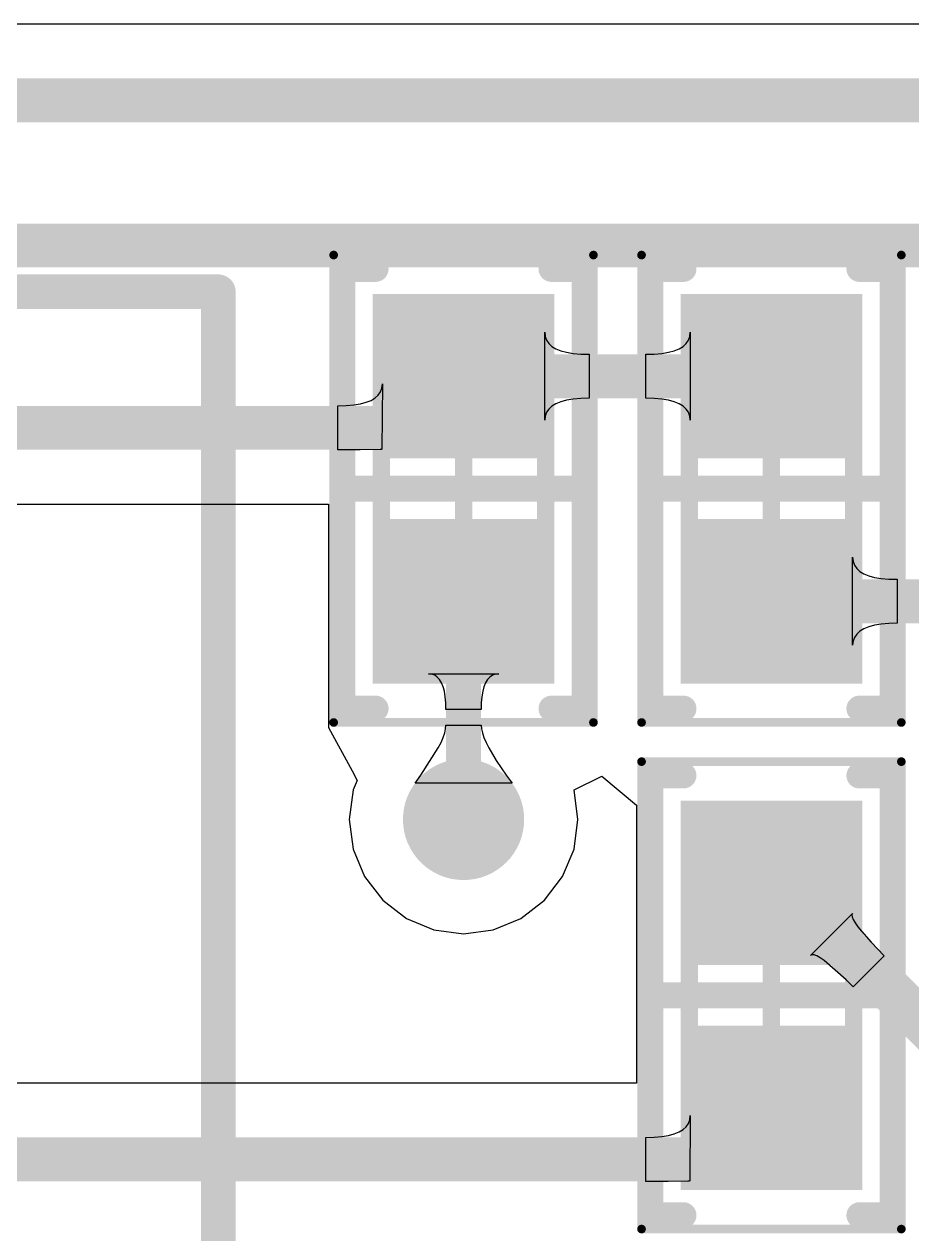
# Model space of a CAD drawing. Header units: inches. Extents: x -0.14 to 3.29, y -0.08 to 7.88.
# Drawn here: x 1.1468 to 1.3486, y 0.9969 to 1.2719 of the extents above; entities that cross this region are included whole.
import ezdxf

# ---------------------------------------------------------------- set-up
doc = ezdxf.new("R2010")
doc.units = ezdxf.units.IN
doc.header["$MEASUREMENT"] = 0
for name, color, linetype in [('Bottom Layer', 5, 'Continuous'), ('Top 3D Body', 56, 'Continuous'), ('Top Courtyard', 56, 'Continuous'), ('Top Layer', 1, 'Continuous'), ('Top Overlay', 2, 'Continuous'), ('Top Paste', 8, 'Continuous'), ('Top Solder', 216, 'Continuous'), ('Via Holes', 16, 'Continuous')]:
    doc.layers.add(name, color=color, linetype=linetype)

# ---------------------------------------------------------------- blocks, each defined once
blk = doc.blocks.new('RES_0603_1608_267')
at = {"layer": 'Top Layer'}
for points in [[(-0.04232, -0.0187), (-0.04232, 0.0187), (-0.00886, 0.0187), (-0.00886, -0.0187)], [(0.00886, -0.0187), (0.00886, 0.0187), (0.04232, 0.0187), (0.04232, -0.0187)]]:
    blk.add_hatch(color=1, dxfattribs=at).paths.add_polyline_path(points)
at = {"layer": 'Top Paste'}
for points in [[(-0.04232, -0.0187), (-0.04232, 0.0187), (-0.00886, 0.0187), (-0.00886, -0.0187)], [(0.00886, -0.0187), (0.00886, 0.0187), (0.04232, 0.0187), (0.04232, -0.0187)]]:
    blk.add_hatch(color=8, dxfattribs=at).paths.add_polyline_path(points)
at = {"layer": 'Top Solder'}
for points in [[(-0.04429, -0.02067), (-0.04429, 0.02067), (-0.00689, 0.02067), (-0.00689, -0.02067)], [(0.00689, -0.02067), (0.00689, 0.02067), (0.04429, 0.02067), (0.04429, -0.02067)]]:
    blk.add_hatch(color=216, dxfattribs=at).paths.add_polyline_path(points)
at = {"layer": 'Top 3D Body'}
for points in [[(-0.03445, 0.0187, 0.00394, 0.00394, 0), (-0.03445, -0.0187, 0.00394, 0.00394, 0)], [(-0.03445, 0.0187, 0.00394, 0.00394, 0), (0.03445, 0.0187, 0.00394, 0.00394, 0)], [(0.03445, 0.0187, 0.00394, 0.00394, 0), (0.03445, -0.0187, 0.00394, 0.00394, 0)], [(-0.03445, -0.0187, 0.00394, 0.00394, 0), (0.03445, -0.0187, 0.00394, 0.00394, 0)]]:
    blk.add_lwpolyline(points, format="xyseb", dxfattribs=at)
for points in [[(-0.03543, 0.0187, 0.00197, 0.00197, 1), (-0.03347, 0.0187, 0.00197, 0.00197, 1)], [(-0.03543, 0.0187, 0.00197, 0.00197, 1), (-0.03347, 0.0187, 0.00197, 0.00197, 1)], [(0.03346, 0.0187, 0.00197, 0.00197, 1), (0.03543, 0.0187, 0.00197, 0.00197, 1)], [(0.03346, 0.0187, 0.00197, 0.00197, 1), (0.03543, 0.0187, 0.00197, 0.00197, 1)], [(-0.03543, -0.0187, 0.00197, 0.00197, 1), (-0.03347, -0.0187, 0.00197, 0.00197, 1)], [(-0.03543, -0.0187, 0.00197, 0.00197, 1), (-0.03347, -0.0187, 0.00197, 0.00197, 1)], [(0.03346, -0.0187, 0.00197, 0.00197, 1), (0.03543, -0.0187, 0.00197, 0.00197, 1)], [(0.03346, -0.0187, 0.00197, 0.00197, 1), (0.03543, -0.0187, 0.00197, 0.00197, 1)]]:
    blk.add_lwpolyline(points, format="xyseb", close=True, dxfattribs=at)
at = {"layer": 'Top Courtyard'}
for points in [[(-0.05315, 0.02953, 0.00197, 0.00197, 0), (-0.05315, -0.02953, 0.00197, 0.00197, 0)], [(-0.05315, 0.02953, 0.00197, 0.00197, 0), (0.05315, 0.02953, 0.00197, 0.00197, 0)], [(0.05315, 0.02953, 0.00197, 0.00197, 0), (0.05315, -0.02953, 0.00197, 0.00197, 0)], [(0, 0.0187, 0.00394, 0.00394, 0), (0, -0.0187, 0.00394, 0.00394, 0)], [(-0.0187, 0, 0.00394, 0.00394, 0), (0.0187, 0, 0.00394, 0.00394, 0)], [(-0.05315, -0.02953, 0.00197, 0.00197, 0), (0.05315, -0.02953, 0.00197, 0.00197, 0)]]:
    blk.add_lwpolyline(points, format="xyseb", dxfattribs=at)
for points in [[(-0.05364, 0.02953, 0.000984, 0.000984, 1), (-0.05266, 0.02953, 0.000984, 0.000984, 1)], [(-0.05364, 0.02953, 0.000984, 0.000984, 1), (-0.05266, 0.02953, 0.000984, 0.000984, 1)], [(0.05266, 0.02953, 0.000984, 0.000984, 1), (0.05364, 0.02953, 0.000984, 0.000984, 1)], [(0.05266, 0.02953, 0.000984, 0.000984, 1), (0.05364, 0.02953, 0.000984, 0.000984, 1)], [(-0.00099, 0.0187, 0.00197, 0.00197, 1), (0.00098, 0.0187, 0.00197, 0.00197, 1)], [(-0.01969, 0, 0.00197, 0.00197, 1), (-0.01772, 0, 0.00197, 0.00197, 1)], [(0.01772, 0, 0.00197, 0.00197, 1), (0.01968, 0, 0.00197, 0.00197, 1)], [(-0.00099, -0.0187, 0.00197, 0.00197, 1), (0.00098, -0.0187, 0.00197, 0.00197, 1)], [(-0.05364, -0.02953, 0.000984, 0.000984, 1), (-0.05266, -0.02953, 0.000984, 0.000984, 1)], [(-0.05364, -0.02953, 0.000984, 0.000984, 1), (-0.05266, -0.02953, 0.000984, 0.000984, 1)], [(0.05266, -0.02953, 0.000984, 0.000984, 1), (0.05364, -0.02953, 0.000984, 0.000984, 1)], [(0.05266, -0.02953, 0.000984, 0.000984, 1), (0.05364, -0.02953, 0.000984, 0.000984, 1)]]:
    blk.add_lwpolyline(points, format="xyseb", close=True, dxfattribs=at)
at = {"layer": 'Top Overlay'}
for points in [[(-0.05, 0.02756, 0.00591, 0.00591, 0), (-0.05, 0.02, 0.00591, 0.00591, 0)], [(-0.05, 0.02756, 0.00591, 0.00591, 0), (0.05, 0.02756, 0.00591, 0.00591, 0)], [(0, 0.02756, 0.00591, 0.00591, 0), (0, -0.02756, 0.00591, 0.00591, 0)], [(0.05, 0.02756, 0.00591, 0.00591, 0), (0.05, 0.02, 0.00591, 0.00591, 0)], [(-0.05, -0.02, 0.00591, 0.00591, 0), (-0.05, -0.02756, 0.00591, 0.00591, 0)], [(0.05, -0.02, 0.00591, 0.00591, 0), (0.05, -0.02756, 0.00591, 0.00591, 0)], [(-0.05, -0.02756, 0.00591, 0.00591, 0), (0.05, -0.02756, 0.00591, 0.00591, 0)]]:
    blk.add_lwpolyline(points, format="xyseb", dxfattribs=at)
for points in [[(-0.05148, 0.02756, 0.00295, 0.00295, 1), (-0.04852, 0.02756, 0.00295, 0.00295, 1)], [(-0.05148, 0.02756, 0.00295, 0.00295, 1), (-0.04852, 0.02756, 0.00295, 0.00295, 1)], [(-0.00148, 0.02756, 0.00295, 0.00295, 1), (0.00147, 0.02756, 0.00295, 0.00295, 1)], [(0.04852, 0.02756, 0.00295, 0.00295, 1), (0.05147, 0.02756, 0.00295, 0.00295, 1)], [(0.04852, 0.02756, 0.00295, 0.00295, 1), (0.05147, 0.02756, 0.00295, 0.00295, 1)], [(-0.05148, 0.02, 0.00295, 0.00295, 1), (-0.04852, 0.02, 0.00295, 0.00295, 1)], [(0.04852, 0.02, 0.00295, 0.00295, 1), (0.05147, 0.02, 0.00295, 0.00295, 1)], [(-0.05148, -0.02, 0.00295, 0.00295, 1), (-0.04852, -0.02, 0.00295, 0.00295, 1)], [(0.04852, -0.02, 0.00295, 0.00295, 1), (0.05147, -0.02, 0.00295, 0.00295, 1)], [(-0.05148, -0.02756, 0.00295, 0.00295, 1), (-0.04852, -0.02756, 0.00295, 0.00295, 1)], [(-0.05148, -0.02756, 0.00295, 0.00295, 1), (-0.04852, -0.02756, 0.00295, 0.00295, 1)], [(-0.00148, -0.02756, 0.00295, 0.00295, 1), (0.00147, -0.02756, 0.00295, 0.00295, 1)], [(0.04852, -0.02756, 0.00295, 0.00295, 1), (0.05147, -0.02756, 0.00295, 0.00295, 1)], [(0.04852, -0.02756, 0.00295, 0.00295, 1), (0.05147, -0.02756, 0.00295, 0.00295, 1)]]:
    blk.add_lwpolyline(points, format="xyseb", close=True, dxfattribs=at)
blk = doc.blocks.new('RES_0603_1608_273')
at = {"layer": 'Top Layer'}
for points in [[(-0.04232, -0.0187), (-0.04232, 0.0187), (-0.00886, 0.0187), (-0.00886, -0.0187)], [(0.00886, -0.0187), (0.00886, 0.0187), (0.04232, 0.0187), (0.04232, -0.0187)]]:
    blk.add_hatch(color=1, dxfattribs=at).paths.add_polyline_path(points)
at = {"layer": 'Top Paste'}
for points in [[(-0.04232, -0.0187), (-0.04232, 0.0187), (-0.00886, 0.0187), (-0.00886, -0.0187)], [(0.00886, -0.0187), (0.00886, 0.0187), (0.04232, 0.0187), (0.04232, -0.0187)]]:
    blk.add_hatch(color=8, dxfattribs=at).paths.add_polyline_path(points)
at = {"layer": 'Top Solder'}
for points in [[(-0.04429, -0.02067), (-0.04429, 0.02067), (-0.00689, 0.02067), (-0.00689, -0.02067)], [(0.00689, -0.02067), (0.00689, 0.02067), (0.04429, 0.02067), (0.04429, -0.02067)]]:
    blk.add_hatch(color=216, dxfattribs=at).paths.add_polyline_path(points)
at = {"layer": 'Top 3D Body'}
for points in [[(-0.03445, 0.0187, 0.00394, 0.00394, 0), (-0.03445, -0.0187, 0.00394, 0.00394, 0)], [(-0.03445, 0.0187, 0.00394, 0.00394, 0), (0.03445, 0.0187, 0.00394, 0.00394, 0)], [(0.03445, 0.0187, 0.00394, 0.00394, 0), (0.03445, -0.0187, 0.00394, 0.00394, 0)], [(-0.03445, -0.0187, 0.00394, 0.00394, 0), (0.03445, -0.0187, 0.00394, 0.00394, 0)]]:
    blk.add_lwpolyline(points, format="xyseb", dxfattribs=at)
for points in [[(-0.03543, 0.0187, 0.00197, 0.00197, 1), (-0.03347, 0.0187, 0.00197, 0.00197, 1)], [(-0.03543, 0.0187, 0.00197, 0.00197, 1), (-0.03347, 0.0187, 0.00197, 0.00197, 1)], [(0.03346, 0.0187, 0.00197, 0.00197, 1), (0.03543, 0.0187, 0.00197, 0.00197, 1)], [(0.03346, 0.0187, 0.00197, 0.00197, 1), (0.03543, 0.0187, 0.00197, 0.00197, 1)], [(-0.03543, -0.0187, 0.00197, 0.00197, 1), (-0.03347, -0.0187, 0.00197, 0.00197, 1)], [(-0.03543, -0.0187, 0.00197, 0.00197, 1), (-0.03347, -0.0187, 0.00197, 0.00197, 1)], [(0.03346, -0.0187, 0.00197, 0.00197, 1), (0.03543, -0.0187, 0.00197, 0.00197, 1)], [(0.03346, -0.0187, 0.00197, 0.00197, 1), (0.03543, -0.0187, 0.00197, 0.00197, 1)]]:
    blk.add_lwpolyline(points, format="xyseb", close=True, dxfattribs=at)
at = {"layer": 'Top Courtyard'}
for points in [[(-0.05315, 0.02953, 0.00197, 0.00197, 0), (-0.05315, -0.02953, 0.00197, 0.00197, 0)], [(-0.05315, 0.02953, 0.00197, 0.00197, 0), (0.05315, 0.02953, 0.00197, 0.00197, 0)], [(0.05315, 0.02953, 0.00197, 0.00197, 0), (0.05315, -0.02953, 0.00197, 0.00197, 0)], [(0, 0.0187, 0.00394, 0.00394, 0), (0, -0.0187, 0.00394, 0.00394, 0)], [(-0.0187, 0, 0.00394, 0.00394, 0), (0.0187, 0, 0.00394, 0.00394, 0)], [(-0.05315, -0.02953, 0.00197, 0.00197, 0), (0.05315, -0.02953, 0.00197, 0.00197, 0)]]:
    blk.add_lwpolyline(points, format="xyseb", dxfattribs=at)
for points in [[(-0.05364, 0.02953, 0.000984, 0.000984, 1), (-0.05266, 0.02953, 0.000984, 0.000984, 1)], [(-0.05364, 0.02953, 0.000984, 0.000984, 1), (-0.05266, 0.02953, 0.000984, 0.000984, 1)], [(0.05266, 0.02953, 0.000984, 0.000984, 1), (0.05364, 0.02953, 0.000984, 0.000984, 1)], [(0.05266, 0.02953, 0.000984, 0.000984, 1), (0.05364, 0.02953, 0.000984, 0.000984, 1)], [(-0.00099, 0.0187, 0.00197, 0.00197, 1), (0.00098, 0.0187, 0.00197, 0.00197, 1)], [(-0.01969, 0, 0.00197, 0.00197, 1), (-0.01772, 0, 0.00197, 0.00197, 1)], [(0.01772, 0, 0.00197, 0.00197, 1), (0.01968, 0, 0.00197, 0.00197, 1)], [(-0.00099, -0.0187, 0.00197, 0.00197, 1), (0.00098, -0.0187, 0.00197, 0.00197, 1)], [(-0.05364, -0.02953, 0.000984, 0.000984, 1), (-0.05266, -0.02953, 0.000984, 0.000984, 1)], [(-0.05364, -0.02953, 0.000984, 0.000984, 1), (-0.05266, -0.02953, 0.000984, 0.000984, 1)], [(0.05266, -0.02953, 0.000984, 0.000984, 1), (0.05364, -0.02953, 0.000984, 0.000984, 1)], [(0.05266, -0.02953, 0.000984, 0.000984, 1), (0.05364, -0.02953, 0.000984, 0.000984, 1)]]:
    blk.add_lwpolyline(points, format="xyseb", close=True, dxfattribs=at)
at = {"layer": 'Top Overlay'}
for points in [[(-0.05, 0.02756, 0.00591, 0.00591, 0), (-0.05, 0.02, 0.00591, 0.00591, 0)], [(-0.05, 0.02756, 0.00591, 0.00591, 0), (0.05, 0.02756, 0.00591, 0.00591, 0)], [(0, 0.02756, 0.00591, 0.00591, 0), (0, -0.02756, 0.00591, 0.00591, 0)], [(0.05, 0.02756, 0.00591, 0.00591, 0), (0.05, 0.02, 0.00591, 0.00591, 0)], [(-0.05, -0.02, 0.00591, 0.00591, 0), (-0.05, -0.02756, 0.00591, 0.00591, 0)], [(0.05, -0.02, 0.00591, 0.00591, 0), (0.05, -0.02756, 0.00591, 0.00591, 0)], [(-0.05, -0.02756, 0.00591, 0.00591, 0), (0.05, -0.02756, 0.00591, 0.00591, 0)]]:
    blk.add_lwpolyline(points, format="xyseb", dxfattribs=at)
for points in [[(-0.05148, 0.02756, 0.00295, 0.00295, 1), (-0.04852, 0.02756, 0.00295, 0.00295, 1)], [(-0.05148, 0.02756, 0.00295, 0.00295, 1), (-0.04852, 0.02756, 0.00295, 0.00295, 1)], [(-0.00148, 0.02756, 0.00295, 0.00295, 1), (0.00147, 0.02756, 0.00295, 0.00295, 1)], [(0.04852, 0.02756, 0.00295, 0.00295, 1), (0.05147, 0.02756, 0.00295, 0.00295, 1)], [(0.04852, 0.02756, 0.00295, 0.00295, 1), (0.05147, 0.02756, 0.00295, 0.00295, 1)], [(-0.05148, 0.02, 0.00295, 0.00295, 1), (-0.04852, 0.02, 0.00295, 0.00295, 1)], [(0.04852, 0.02, 0.00295, 0.00295, 1), (0.05147, 0.02, 0.00295, 0.00295, 1)], [(-0.05148, -0.02, 0.00295, 0.00295, 1), (-0.04852, -0.02, 0.00295, 0.00295, 1)], [(0.04852, -0.02, 0.00295, 0.00295, 1), (0.05147, -0.02, 0.00295, 0.00295, 1)], [(-0.05148, -0.02756, 0.00295, 0.00295, 1), (-0.04852, -0.02756, 0.00295, 0.00295, 1)], [(-0.05148, -0.02756, 0.00295, 0.00295, 1), (-0.04852, -0.02756, 0.00295, 0.00295, 1)], [(-0.00148, -0.02756, 0.00295, 0.00295, 1), (0.00147, -0.02756, 0.00295, 0.00295, 1)], [(0.04852, -0.02756, 0.00295, 0.00295, 1), (0.05147, -0.02756, 0.00295, 0.00295, 1)], [(0.04852, -0.02756, 0.00295, 0.00295, 1), (0.05147, -0.02756, 0.00295, 0.00295, 1)]]:
    blk.add_lwpolyline(points, format="xyseb", close=True, dxfattribs=at)
blk = doc.blocks.new('2EF88547_EDEF_4A49_A522_C215618D4BC7_281')
at = {"layer": 'Top Overlay'}
for points in [[(-0.23622, 0.20669, 0.00787, 0.00787, 0), (-0.23622, -0.00984, 0.00787, 0.00787, 0)], [(-0.15748, -0.00984, 0.00787, 0.00787, 0), (-0.23622, -0.00984, 0.00787, 0.00787, 0)]]:
    blk.add_lwpolyline(points, format="xyseb", dxfattribs=at)
for points in [[(-0.23819, 0.20669, 0.00394, 0.00394, 1), (-0.23425, 0.20669, 0.00394, 0.00394, 1)], [(-0.23819, -0.00984, 0.00394, 0.00394, 1), (-0.23425, -0.00984, 0.00394, 0.00394, 1)], [(-0.23819, -0.00984, 0.00394, 0.00394, 1), (-0.23425, -0.00984, 0.00394, 0.00394, 1)]]:
    blk.add_lwpolyline(points, format="xyseb", close=True, dxfattribs=at)
blk = doc.blocks.new('RES_0603_1608_285')
at = {"layer": 'Top Layer'}
for points in [[(-0.04232, -0.0187), (-0.04232, 0.0187), (-0.00886, 0.0187), (-0.00886, -0.0187)], [(0.00886, -0.0187), (0.00886, 0.0187), (0.04232, 0.0187), (0.04232, -0.0187)]]:
    blk.add_hatch(color=1, dxfattribs=at).paths.add_polyline_path(points)
at = {"layer": 'Top Paste'}
for points in [[(-0.04232, -0.0187), (-0.04232, 0.0187), (-0.00886, 0.0187), (-0.00886, -0.0187)], [(0.00886, -0.0187), (0.00886, 0.0187), (0.04232, 0.0187), (0.04232, -0.0187)]]:
    blk.add_hatch(color=8, dxfattribs=at).paths.add_polyline_path(points)
at = {"layer": 'Top Solder'}
for points in [[(-0.04429, -0.02067), (-0.04429, 0.02067), (-0.00689, 0.02067), (-0.00689, -0.02067)], [(0.00689, -0.02067), (0.00689, 0.02067), (0.04429, 0.02067), (0.04429, -0.02067)]]:
    blk.add_hatch(color=216, dxfattribs=at).paths.add_polyline_path(points)
at = {"layer": 'Top 3D Body'}
for points in [[(-0.03445, 0.0187, 0.00394, 0.00394, 0), (-0.03445, -0.0187, 0.00394, 0.00394, 0)], [(-0.03445, 0.0187, 0.00394, 0.00394, 0), (0.03445, 0.0187, 0.00394, 0.00394, 0)], [(0.03445, 0.0187, 0.00394, 0.00394, 0), (0.03445, -0.0187, 0.00394, 0.00394, 0)], [(-0.03445, -0.0187, 0.00394, 0.00394, 0), (0.03445, -0.0187, 0.00394, 0.00394, 0)]]:
    blk.add_lwpolyline(points, format="xyseb", dxfattribs=at)
for points in [[(-0.03543, 0.0187, 0.00197, 0.00197, 1), (-0.03347, 0.0187, 0.00197, 0.00197, 1)], [(-0.03543, 0.0187, 0.00197, 0.00197, 1), (-0.03347, 0.0187, 0.00197, 0.00197, 1)], [(0.03346, 0.0187, 0.00197, 0.00197, 1), (0.03543, 0.0187, 0.00197, 0.00197, 1)], [(0.03346, 0.0187, 0.00197, 0.00197, 1), (0.03543, 0.0187, 0.00197, 0.00197, 1)], [(-0.03543, -0.0187, 0.00197, 0.00197, 1), (-0.03347, -0.0187, 0.00197, 0.00197, 1)], [(-0.03543, -0.0187, 0.00197, 0.00197, 1), (-0.03347, -0.0187, 0.00197, 0.00197, 1)], [(0.03346, -0.0187, 0.00197, 0.00197, 1), (0.03543, -0.0187, 0.00197, 0.00197, 1)], [(0.03346, -0.0187, 0.00197, 0.00197, 1), (0.03543, -0.0187, 0.00197, 0.00197, 1)]]:
    blk.add_lwpolyline(points, format="xyseb", close=True, dxfattribs=at)
at = {"layer": 'Top Courtyard'}
for points in [[(-0.05315, 0.02953, 0.00197, 0.00197, 0), (-0.05315, -0.02953, 0.00197, 0.00197, 0)], [(-0.05315, 0.02953, 0.00197, 0.00197, 0), (0.05315, 0.02953, 0.00197, 0.00197, 0)], [(0.05315, 0.02953, 0.00197, 0.00197, 0), (0.05315, -0.02953, 0.00197, 0.00197, 0)], [(0, 0.0187, 0.00394, 0.00394, 0), (0, -0.0187, 0.00394, 0.00394, 0)], [(-0.0187, 0, 0.00394, 0.00394, 0), (0.0187, 0, 0.00394, 0.00394, 0)], [(-0.05315, -0.02953, 0.00197, 0.00197, 0), (0.05315, -0.02953, 0.00197, 0.00197, 0)]]:
    blk.add_lwpolyline(points, format="xyseb", dxfattribs=at)
for points in [[(-0.05364, 0.02953, 0.000984, 0.000984, 1), (-0.05266, 0.02953, 0.000984, 0.000984, 1)], [(-0.05364, 0.02953, 0.000984, 0.000984, 1), (-0.05266, 0.02953, 0.000984, 0.000984, 1)], [(0.05266, 0.02953, 0.000984, 0.000984, 1), (0.05364, 0.02953, 0.000984, 0.000984, 1)], [(0.05266, 0.02953, 0.000984, 0.000984, 1), (0.05364, 0.02953, 0.000984, 0.000984, 1)], [(-0.00099, 0.0187, 0.00197, 0.00197, 1), (0.00098, 0.0187, 0.00197, 0.00197, 1)], [(-0.01969, 0, 0.00197, 0.00197, 1), (-0.01772, 0, 0.00197, 0.00197, 1)], [(0.01772, 0, 0.00197, 0.00197, 1), (0.01968, 0, 0.00197, 0.00197, 1)], [(-0.00099, -0.0187, 0.00197, 0.00197, 1), (0.00098, -0.0187, 0.00197, 0.00197, 1)], [(-0.05364, -0.02953, 0.000984, 0.000984, 1), (-0.05266, -0.02953, 0.000984, 0.000984, 1)], [(-0.05364, -0.02953, 0.000984, 0.000984, 1), (-0.05266, -0.02953, 0.000984, 0.000984, 1)], [(0.05266, -0.02953, 0.000984, 0.000984, 1), (0.05364, -0.02953, 0.000984, 0.000984, 1)], [(0.05266, -0.02953, 0.000984, 0.000984, 1), (0.05364, -0.02953, 0.000984, 0.000984, 1)]]:
    blk.add_lwpolyline(points, format="xyseb", close=True, dxfattribs=at)
at = {"layer": 'Top Overlay'}
for points in [[(-0.05, 0.02756, 0.00591, 0.00591, 0), (-0.05, 0.02, 0.00591, 0.00591, 0)], [(-0.05, 0.02756, 0.00591, 0.00591, 0), (0.05, 0.02756, 0.00591, 0.00591, 0)], [(0, 0.02756, 0.00591, 0.00591, 0), (0, -0.02756, 0.00591, 0.00591, 0)], [(0.05, 0.02756, 0.00591, 0.00591, 0), (0.05, 0.02, 0.00591, 0.00591, 0)], [(-0.05, -0.02, 0.00591, 0.00591, 0), (-0.05, -0.02756, 0.00591, 0.00591, 0)], [(0.05, -0.02, 0.00591, 0.00591, 0), (0.05, -0.02756, 0.00591, 0.00591, 0)], [(-0.05, -0.02756, 0.00591, 0.00591, 0), (0.05, -0.02756, 0.00591, 0.00591, 0)]]:
    blk.add_lwpolyline(points, format="xyseb", dxfattribs=at)
for points in [[(-0.05148, 0.02756, 0.00295, 0.00295, 1), (-0.04852, 0.02756, 0.00295, 0.00295, 1)], [(-0.05148, 0.02756, 0.00295, 0.00295, 1), (-0.04852, 0.02756, 0.00295, 0.00295, 1)], [(-0.00148, 0.02756, 0.00295, 0.00295, 1), (0.00148, 0.02756, 0.00295, 0.00295, 1)], [(0.04852, 0.02756, 0.00295, 0.00295, 1), (0.05148, 0.02756, 0.00295, 0.00295, 1)], [(0.04852, 0.02756, 0.00295, 0.00295, 1), (0.05148, 0.02756, 0.00295, 0.00295, 1)], [(-0.05148, 0.02, 0.00295, 0.00295, 1), (-0.04852, 0.02, 0.00295, 0.00295, 1)], [(0.04852, 0.02, 0.00295, 0.00295, 1), (0.05148, 0.02, 0.00295, 0.00295, 1)], [(-0.05148, -0.02, 0.00295, 0.00295, 1), (-0.04852, -0.02, 0.00295, 0.00295, 1)], [(0.04852, -0.02, 0.00295, 0.00295, 1), (0.05148, -0.02, 0.00295, 0.00295, 1)], [(-0.05148, -0.02756, 0.00295, 0.00295, 1), (-0.04852, -0.02756, 0.00295, 0.00295, 1)], [(-0.05148, -0.02756, 0.00295, 0.00295, 1), (-0.04852, -0.02756, 0.00295, 0.00295, 1)], [(-0.00148, -0.02756, 0.00295, 0.00295, 1), (0.00148, -0.02756, 0.00295, 0.00295, 1)], [(0.04852, -0.02756, 0.00295, 0.00295, 1), (0.05148, -0.02756, 0.00295, 0.00295, 1)], [(0.04852, -0.02756, 0.00295, 0.00295, 1), (0.05148, -0.02756, 0.00295, 0.00295, 1)]]:
    blk.add_lwpolyline(points, format="xyseb", close=True, dxfattribs=at)

msp = doc.modelspace()

# ---------------------------------------------------------------- hatches: boundary and pattern name
at = {"layer": 'Bottom Layer'}
h = msp.add_hatch(color=5, dxfattribs=at)
edge = h.paths.add_edge_path()
edge.add_arc((1.24669, 1.0911), 0.01378, 0, 360)
at = {"layer": 'Top Layer'}
h = msp.add_hatch(color=1, dxfattribs=at)
edge = h.paths.add_edge_path()
edge.add_arc((1.24669, 1.0911), 0.01378, 0, 360)
at = {"layer": 'Via Holes'}
h = msp.add_hatch(color=7, dxfattribs=at)
edge = h.paths.add_edge_path()
edge.add_arc((1.24669, 1.0911), 0.00689, 0, 360)

# ---------------------------------------------------------------- linework, layer by layer
at = {"layer": 'Top Layer'}
for p, q in [((1.44779, 1.27195), (1.00741, 1.27195)), ((1.26515, 1.18189), (1.26515, 1.20189)), ((1.26515, 1.20189), (1.26526, 1.20094)), ((1.26526, 1.20094), (1.26556, 1.20009)), ((1.26556, 1.20009), (1.26607, 1.19934)), ((1.26607, 1.19934), (1.26677, 1.19869)), ((1.29661, 1.19869), (1.29732, 1.19934)), ((1.29732, 1.19934), (1.29783, 1.20009)), ((1.29783, 1.20009), (1.29813, 1.20094)), ((1.29813, 1.20094), (1.29823, 1.20189)), ((1.29823, 1.20189), (1.29823, 1.18189)), ((1.26677, 1.19869), (1.26768, 1.19814)), ((1.26768, 1.19814), (1.2688, 1.19769)), ((1.2688, 1.19769), (1.27011, 1.19734)), ((1.27011, 1.19734), (1.27163, 1.19709)), ((1.27163, 1.19709), (1.27335, 1.19694)), ((1.27335, 1.19694), (1.27527, 1.19689)), ((1.27527, 1.19689), (1.27527, 1.18689)), ((1.28811, 1.19689), (1.29004, 1.19694)), ((1.28811, 1.18689), (1.28811, 1.19689)), ((1.29004, 1.19694), (1.29176, 1.19709)), ((1.29176, 1.19709), (1.29327, 1.19734)), ((1.29327, 1.19734), (1.29459, 1.19769)), ((1.29459, 1.19769), (1.2957, 1.19814)), ((1.2957, 1.19814), (1.29661, 1.19869)), ((1.22731, 1.18761), (1.22782, 1.18836)), ((1.22782, 1.18836), (1.22812, 1.18921)), ((1.22823, 1.19016), (1.22811, 1.17528)), ((1.22812, 1.18921), (1.22823, 1.19016)), ((1.22174, 1.18536), (1.22326, 1.18561)), ((1.22326, 1.18561), (1.22457, 1.18596)), ((1.22457, 1.18596), (1.22568, 1.18641)), ((1.22568, 1.18641), (1.22659, 1.18696)), ((1.22659, 1.18696), (1.22731, 1.18761)), ((1.26768, 1.18564), (1.26677, 1.18509)), ((1.2688, 1.18609), (1.26768, 1.18564)), ((1.27011, 1.18644), (1.2688, 1.18609)), ((1.27163, 1.18669), (1.27011, 1.18644)), ((1.27335, 1.18684), (1.27163, 1.18669)), ((1.27527, 1.18689), (1.27335, 1.18684)), ((1.29004, 1.18684), (1.28811, 1.18689)), ((1.29176, 1.18669), (1.29004, 1.18684)), ((1.29327, 1.18644), (1.29176, 1.18669)), ((1.29459, 1.18609), (1.29327, 1.18644)), ((1.2957, 1.18564), (1.29459, 1.18609)), ((1.29661, 1.18509), (1.2957, 1.18564)), ((1.21811, 1.18516), (1.22003, 1.18521)), ((1.21811, 1.17516), (1.21811, 1.18516)), ((1.22003, 1.18521), (1.22174, 1.18536)), ((1.26526, 1.18284), (1.26515, 1.18189)), ((1.26556, 1.18369), (1.26526, 1.18284)), ((1.26607, 1.18444), (1.26556, 1.18369)), ((1.26677, 1.18509), (1.26607, 1.18444)), ((1.29732, 1.18444), (1.29661, 1.18509)), ((1.29783, 1.18369), (1.29732, 1.18444)), ((1.29813, 1.18284), (1.29783, 1.18369)), ((1.29823, 1.18189), (1.29813, 1.18284)), ((1.22321, 1.17517), (1.21811, 1.17516)), ((1.22771, 1.17524), (1.22321, 1.17517)), ((1.22801, 1.17526), (1.22771, 1.17524)), ((1.22811, 1.17528), (1.22801, 1.17526)), ((1.13832, 1.16283), (1.21599, 1.16283)), ((1.21599, 1.16283), (1.21599, 1.11198)), ((1.33515, 1.13071), (1.33515, 1.15071)), ((1.33515, 1.15071), (1.33526, 1.14976)), ((1.33526, 1.14976), (1.33556, 1.14891)), ((1.33556, 1.14891), (1.33607, 1.14816)), ((1.33607, 1.14816), (1.33677, 1.14751)), ((1.33677, 1.14751), (1.33768, 1.14696)), ((1.33768, 1.14696), (1.3388, 1.14651)), ((1.3388, 1.14651), (1.34011, 1.14616)), ((1.34011, 1.14616), (1.34163, 1.14591)), ((1.34163, 1.14591), (1.34335, 1.14576)), ((1.34335, 1.14576), (1.34527, 1.14571)), ((1.34527, 1.14571), (1.34527, 1.13571)), ((1.33677, 1.13391), (1.33607, 1.13326)), ((1.33768, 1.13446), (1.33677, 1.13391)), ((1.3388, 1.13491), (1.33768, 1.13446)), ((1.34011, 1.13526), (1.3388, 1.13491)), ((1.34163, 1.13551), (1.34011, 1.13526)), ((1.34335, 1.13566), (1.34163, 1.13551)), ((1.34527, 1.13571), (1.34335, 1.13566)), ((1.33526, 1.13166), (1.33515, 1.13071)), ((1.33556, 1.13251), (1.33526, 1.13166)), ((1.33607, 1.13326), (1.33556, 1.13251)), ((1.23945, 1.12414), (1.23869, 1.12422)), ((1.23869, 1.12422), (1.25469, 1.12422)), ((1.24013, 1.12389), (1.23945, 1.12414)), ((1.24073, 1.12349), (1.24013, 1.12389)), ((1.24125, 1.12292), (1.24073, 1.12349)), ((1.24169, 1.12219), (1.24125, 1.12292)), ((1.25213, 1.12292), (1.25169, 1.12219)), ((1.25265, 1.12349), (1.25213, 1.12292)), ((1.25325, 1.12389), (1.25265, 1.12349)), ((1.25393, 1.12414), (1.25325, 1.12389)), ((1.25469, 1.12422), (1.25393, 1.12414)), ((1.24205, 1.12129), (1.24169, 1.12219)), ((1.24233, 1.12024), (1.24205, 1.12129)), ((1.24253, 1.11902), (1.24233, 1.12024)), ((1.25105, 1.12024), (1.25085, 1.11902)), ((1.25133, 1.12129), (1.25105, 1.12024)), ((1.25169, 1.12219), (1.25133, 1.12129)), ((1.24265, 1.11764), (1.24253, 1.11902)), ((1.24269, 1.1161), (1.24265, 1.11764)), ((1.25073, 1.11764), (1.25069, 1.1161)), ((1.25085, 1.11902), (1.25073, 1.11764)), ((1.25069, 1.1161), (1.24269, 1.1161)), ((1.21599, 1.11198), (1.21599, 1.11198)), ((1.21599, 1.11198), (1.22134, 1.10219)), ((1.24241, 1.1108), (1.24262, 1.11173)), ((1.24262, 1.11173), (1.24269, 1.11256)), ((1.24269, 1.11256), (1.25069, 1.11256)), ((1.25069, 1.11256), (1.25076, 1.11173)), ((1.25076, 1.11173), (1.25097, 1.1108)), ((1.24094, 1.10735), (1.24157, 1.10861)), ((1.24157, 1.10861), (1.24206, 1.10976)), ((1.24206, 1.10976), (1.24241, 1.1108)), ((1.25097, 1.1108), (1.25133, 1.10976)), ((1.25133, 1.10976), (1.25182, 1.10861)), ((1.25182, 1.10861), (1.25245, 1.10735)), ((1.23701, 1.10119), (1.24094, 1.10735)), ((1.25245, 1.10735), (1.25413, 1.10449)), ((1.25413, 1.10449), (1.25638, 1.10119)), ((1.22134, 1.10219), (1.22247, 1.09998)), ((1.23568, 1.09938), (1.23701, 1.10119)), ((1.25638, 1.10119), (1.25771, 1.09938)), ((1.27181, 1.09783), (1.2781, 1.10092)), ((1.2781, 1.10092), (1.28599, 1.09437)), ((1.22158, 1.09783), (1.22069, 1.0911)), ((1.22247, 1.09998), (1.22158, 1.09783)), ((1.25771, 1.09938), (1.23568, 1.09938)), ((1.2727, 1.0911), (1.27181, 1.09783)), ((1.28599, 1.09437), (1.28599, 1.04796)), ((1.22069, 1.0911), (1.22158, 1.08437)), ((1.27181, 1.08437), (1.2727, 1.0911)), ((1.22158, 1.08437), (1.22418, 1.0781)), ((1.26921, 1.0781), (1.27181, 1.08437)), ((1.22418, 1.0781), (1.22831, 1.07272)), ((1.26508, 1.07272), (1.26921, 1.0781)), ((1.22831, 1.07272), (1.23369, 1.06858)), ((1.25969, 1.06858), (1.26508, 1.07272)), ((1.23369, 1.06858), (1.23996, 1.06599)), ((1.25342, 1.06599), (1.25969, 1.06858)), ((1.3256, 1.0602), (1.33515, 1.06975)), ((1.33515, 1.06975), (1.335, 1.06943)), ((1.335, 1.06943), (1.33504, 1.06897)), ((1.33504, 1.06897), (1.33528, 1.06836)), ((1.33528, 1.06836), (1.33571, 1.06761)), ((1.33571, 1.06761), (1.33633, 1.06671)), ((1.23996, 1.06599), (1.24669, 1.0651)), ((1.24669, 1.0651), (1.25342, 1.06599)), ((1.33633, 1.06671), (1.33715, 1.06568)), ((1.33715, 1.06568), (1.33936, 1.06317)), ((1.33936, 1.06317), (1.34234, 1.06008)), ((1.32592, 1.06035), (1.3256, 1.0602)), ((1.32638, 1.06031), (1.32592, 1.06035)), ((1.32699, 1.06007), (1.32638, 1.06031)), ((1.32774, 1.05965), (1.32699, 1.06007)), ((1.32864, 1.05902), (1.32774, 1.05965)), ((1.34234, 1.06008), (1.33527, 1.05301)), ((1.33366, 1.0546), (1.32864, 1.05902)), ((1.33527, 1.05301), (1.33366, 1.0546)), ((1.28599, 1.04796), (1.28599, 1.03111)), ((1.28599, 1.03111), (0.69965, 1.03111)), ((1.29823, 1.02378), (1.29811, 1.0089)), ((1.29812, 1.02283), (1.29823, 1.02378)), ((1.29568, 1.02003), (1.29659, 1.02058)), ((1.29659, 1.02058), (1.2973, 1.02123)), ((1.2973, 1.02123), (1.29781, 1.02198)), ((1.29781, 1.02198), (1.29812, 1.02283)), ((1.28811, 1.01878), (1.29003, 1.01883)), ((1.28811, 1.00878), (1.28811, 1.01878)), ((1.29003, 1.01883), (1.29174, 1.01898)), ((1.29174, 1.01898), (1.29326, 1.01923)), ((1.29326, 1.01923), (1.29457, 1.01958)), ((1.29457, 1.01958), (1.29568, 1.02003)), ((1.29321, 1.00879), (1.28811, 1.00878)), ((1.29771, 1.00886), (1.29321, 1.00879)), ((1.29801, 1.00888), (1.29771, 1.00886)), ((1.29811, 1.0089), (1.29801, 1.00888))]:
    msp.add_line(p, q, dxfattribs=at)
for points in [[(1.00741, 1.25461, 0.01, 0.01, 0), (1.44779, 1.25461, 0.01, 0.01, 0)], [(1.07351, 1.22162, 0.01, 0.01, 0), (1.35499, 1.22162, 0.01, 0.01, 0)], [(1.23496, 1.18016, 0.01, 0.01, 0), (1.24669, 1.19189, 0.01, 0.01, 0)], [(1.24669, 1.19189, 0.01, 0.01, 0), (1.31669, 1.19189, 0.01, 0.01, 0)], [(1.13114, 1.18016, 0.01, 0.01, 0), (1.23496, 1.18016, 0.01, 0.01, 0)], [(1.24669, 1.0911, 0.008, 0.008, 0), (1.24669, 1.14071, 0.008, 0.008, 0)], [(1.31669, 1.14071, 0.01, 0.01, 0), (1.38669, 1.14071, 0.01, 0.01, 0)], [(1.31669, 1.07669, 0.01, 0.01, 0), (1.31866, 1.07669, 0.01, 0.01, 0)], [(1.31866, 1.07669, 0.01, 0.01, 0), (1.34011, 1.05524, 0.01, 0.01, 0)], [(1.34011, 1.05524, 0.01, 0.01, 0), (1.34078, 1.05524, 0.01, 0.01, 0)], [(1.34078, 1.05524, 0.01, 0.01, 0), (1.35878, 1.03724, 0.01, 0.01, 0)], [(1.30496, 1.01378, 0.01, 0.01, 0), (1.31669, 1.02551, 0.01, 0.01, 0)], [(0.69965, 1.01378, 0.01, 0.01, 0), (1.30496, 1.01378, 0.01, 0.01, 0)]]:
    msp.add_lwpolyline(points, format="xyseb", dxfattribs=at)
for points in [[(1.24419, 1.19189, 0.005, 0.005, 1), (1.24919, 1.19189, 0.005, 0.005, 1)], [(1.24419, 1.19189, 0.005, 0.005, 1), (1.24919, 1.19189, 0.005, 0.005, 1)], [(1.31419, 1.19189, 0.005, 0.005, 1), (1.31919, 1.19189, 0.005, 0.005, 1)], [(1.23246, 1.18016, 0.005, 0.005, 1), (1.23746, 1.18016, 0.005, 0.005, 1)], [(1.23246, 1.18016, 0.005, 0.005, 1), (1.23746, 1.18016, 0.005, 0.005, 1)], [(1.24469, 1.14071, 0.004, 0.004, 1), (1.24869, 1.14071, 0.004, 0.004, 1)], [(1.31419, 1.14071, 0.005, 0.005, 1), (1.31919, 1.14071, 0.005, 0.005, 1)], [(1.24469, 1.0911, 0.004, 0.004, 1), (1.24869, 1.0911, 0.004, 0.004, 1)], [(1.31419, 1.07669, 0.005, 0.005, 1), (1.31919, 1.07669, 0.005, 0.005, 1)], [(1.31616, 1.07669, 0.005, 0.005, 1), (1.32116, 1.07669, 0.005, 0.005, 1)], [(1.31616, 1.07669, 0.005, 0.005, 1), (1.32116, 1.07669, 0.005, 0.005, 1)], [(1.33761, 1.05524, 0.005, 0.005, 1), (1.34261, 1.05524, 0.005, 0.005, 1)], [(1.33761, 1.05524, 0.005, 0.005, 1), (1.34261, 1.05524, 0.005, 0.005, 1)], [(1.33828, 1.05524, 0.005, 0.005, 1), (1.34328, 1.05524, 0.005, 0.005, 1)], [(1.33828, 1.05524, 0.005, 0.005, 1), (1.34328, 1.05524, 0.005, 0.005, 1)], [(1.31419, 1.02551, 0.005, 0.005, 1), (1.31919, 1.02551, 0.005, 0.005, 1)], [(1.30246, 1.01378, 0.005, 0.005, 1), (1.30746, 1.01378, 0.005, 0.005, 1)], [(1.30246, 1.01378, 0.005, 0.005, 1), (1.30746, 1.01378, 0.005, 0.005, 1)]]:
    msp.add_lwpolyline(points, format="xyseb", close=True, dxfattribs=at)

# ---------------------------------------------------------------- block references
for name, p, rotation in [('2EF88547_EDEF_4A49_A522_C215618D4BC7_281', (0.95472, 1.20126), 180), ('RES_0603_1608_267', (1.24669, 1.1663), 90), ('RES_0603_1608_273', (1.31669, 1.1663), 90), ('RES_0603_1608_285', (1.31669, 1.0511), 90)]:
    msp.add_blockref(name, p, dxfattribs=dict(rotation=rotation))

doc.saveas('drawing.dxf')
